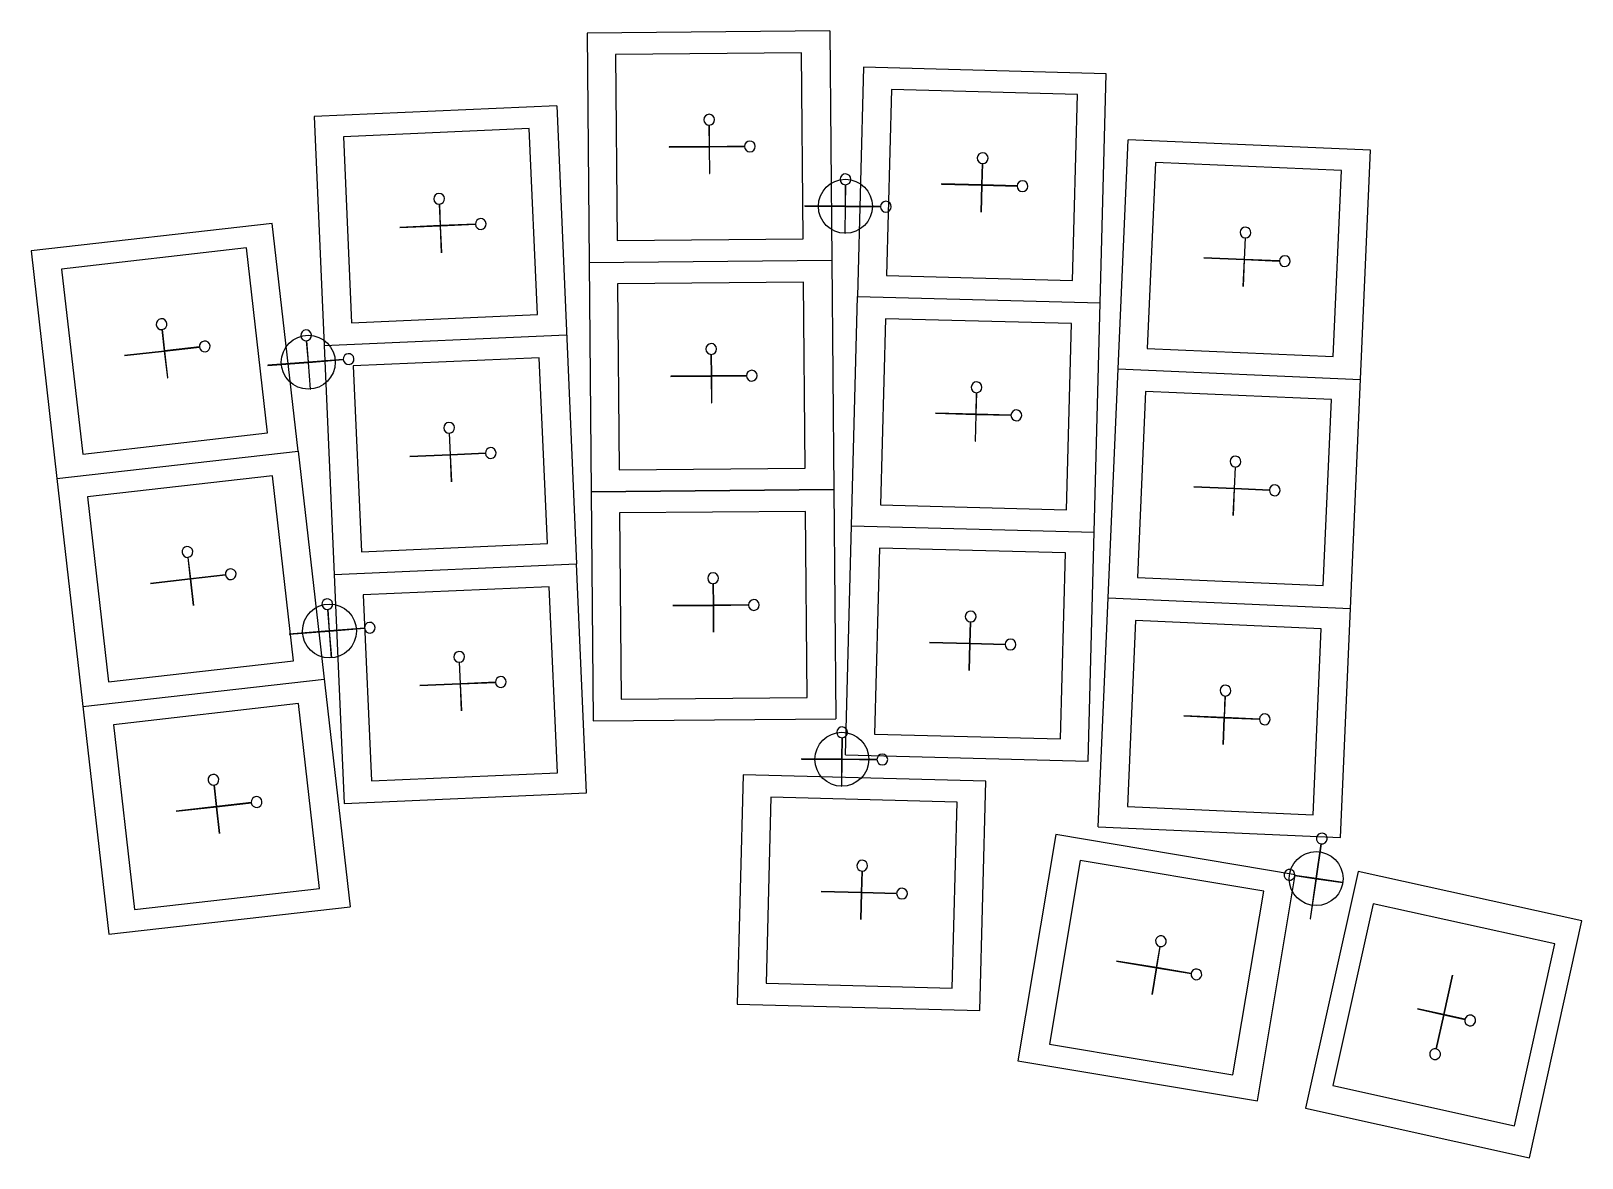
# Model space of a CAD drawing. Header units: millimetres. Extents: x 164 to 279, y -176 to -92.
import ezdxf

# ---------------------------------------------------------------- set-up
doc = ezdxf.new("R2010")
doc.units = ezdxf.units.MM

msp = doc.modelspace()

# ---------------------------------------------------------------- linework, layer by layer
for p, q in [((223.58, -92.29), (205.58, -92.45)), ((205.58, -92.45), (206.03, -143.45)), ((223.58, -92.29), (224.03, -143.29)), ((221.49, -93.91), (207.7, -94.03)), ((207.7, -94.03), (207.82, -107.83)), ((221.62, -107.71), (221.49, -93.91)), ((226.09, -94.98), (225.65, -111.98)), ((244.09, -95.46), (226.09, -94.98)), ((243.64, -112.45), (244.09, -95.46)), ((228.15, -96.64), (227.79, -110.43)), ((241.95, -97), (228.15, -96.64)), ((241.58, -110.8), (241.95, -97)), ((203.33, -97.84), (185.34, -98.63)), ((185.34, -98.63), (186.83, -132.6)), ((203.33, -97.84), (204.81, -131.81)), ((201.3, -99.53), (187.51, -100.14)), ((201.9, -113.32), (201.3, -99.53)), ((214.64, -99.27), (214.65, -100.87)), ((214.66, -100.87), (214.65, -99.27)), ((187.51, -100.14), (188.11, -113.92)), ((214.65, -100.87), (211.66, -100.89)), ((211.66, -100.9), (214.65, -100.88)), ((211.66, -100.89), (211.66, -100.9)), ((214.65, -100.88), (214.67, -102.87)), ((217.26, -100.84), (214.66, -100.87)), ((214.66, -100.88), (217.26, -100.85)), ((214.68, -102.87), (214.66, -100.88)), ((243.48, -151.3), (245.7, -100.35)), ((263.69, -101.13), (245.7, -100.35)), ((261.46, -152.09), (263.69, -101.13)), ((234.9, -102.12), (234.86, -103.71)), ((234.87, -103.71), (234.91, -102.12)), ((247.73, -102.04), (247.13, -115.83)), ((261.52, -102.64), (247.73, -102.04)), ((214.67, -102.87), (214.68, -102.87)), ((260.92, -116.43), (261.52, -102.64)), ((224.74, -103.69), (224.73, -105.29)), ((224.74, -105.29), (224.75, -103.69)), ((234.86, -103.71), (231.87, -103.63)), ((231.87, -103.63), (231.87, -103.64)), ((231.87, -103.64), (234.86, -103.72)), ((234.86, -103.72), (234.81, -105.72)), ((234.82, -105.72), (234.87, -103.72)), ((237.47, -103.78), (234.87, -103.71)), ((234.87, -103.72), (237.47, -103.79)), ((194.63, -105.13), (194.7, -106.72)), ((194.71, -106.72), (194.64, -105.13)), ((224.73, -105.29), (221.74, -105.26)), ((221.74, -105.26), (221.74, -105.27)), ((221.74, -105.27), (224.73, -105.3)), ((224.73, -105.3), (224.71, -107.29)), ((224.72, -107.29), (224.74, -105.3)), ((227.34, -105.31), (224.74, -105.29)), ((224.74, -105.3), (227.34, -105.32)), ((234.81, -105.72), (234.82, -105.72)), ((182.23, -106.56), (164.35, -108.59)), ((184.16, -123.45), (182.23, -106.56)), ((194.7, -106.72), (191.71, -106.85)), ((191.71, -106.86), (194.7, -106.73)), ((191.71, -106.85), (191.71, -106.86)), ((194.7, -106.73), (194.79, -108.73)), ((197.3, -106.61), (194.71, -106.72)), ((194.71, -106.73), (197.3, -106.62)), ((194.8, -108.73), (194.71, -106.73)), ((207.82, -107.83), (221.62, -107.71)), ((224.71, -107.29), (224.72, -107.29)), ((254.39, -107.63), (254.32, -109.23)), ((254.33, -109.23), (254.4, -107.64)), ((164.35, -108.59), (166.27, -125.48)), ((180.33, -108.38), (166.62, -109.95)), ((181.89, -122.09), (180.33, -108.38)), ((194.79, -108.73), (194.8, -108.73)), ((254.32, -109.23), (251.33, -109.1)), ((251.33, -109.1), (251.33, -109.11)), ((251.33, -109.11), (254.32, -109.24)), ((254.32, -109.24), (254.23, -111.23)), ((254.24, -111.23), (254.33, -109.24)), ((256.92, -109.34), (254.33, -109.23)), ((254.33, -109.24), (256.92, -109.35)), ((166.62, -109.95), (168.18, -123.66)), ((205.73, -109.45), (223.73, -109.29)), ((221.64, -110.91), (207.84, -111.03)), ((207.84, -111.03), (207.96, -124.83)), ((221.76, -124.71), (221.64, -110.91)), ((227.79, -110.43), (241.58, -110.8)), ((254.23, -111.23), (254.24, -111.23)), ((224.76, -145.97), (225.65, -111.98)), ((225.65, -111.98), (243.64, -112.45)), ((242.75, -146.44), (243.64, -112.45)), ((188.11, -113.92), (201.9, -113.32)), ((227.71, -113.63), (227.34, -127.43)), ((241.5, -113.99), (227.71, -113.63)), ((174.07, -114.43), (174.25, -116.02)), ((174.26, -116.01), (174.08, -114.43)), ((186.08, -115.61), (204.07, -114.83)), ((241.14, -127.79), (241.5, -113.99)), ((174.25, -116.02), (171.27, -116.35)), ((171.27, -116.36), (174.25, -116.03)), ((174.25, -116.03), (174.48, -118.01)), ((176.84, -115.72), (174.26, -116.01)), ((174.26, -116.02), (176.84, -115.73)), ((174.49, -118.01), (174.26, -116.02)), ((184.78, -115.26), (184.91, -116.85)), ((184.92, -116.85), (184.79, -115.26)), ((247.13, -115.83), (260.92, -116.43)), ((171.27, -116.35), (171.27, -116.36)), ((184.91, -116.85), (181.92, -117.08)), ((181.92, -117.09), (184.91, -116.86)), ((181.92, -117.08), (181.92, -117.09)), ((184.91, -116.86), (185.06, -118.85)), ((187.5, -116.64), (184.92, -116.85)), ((184.92, -116.86), (187.5, -116.65)), ((185.07, -118.84), (184.92, -116.86)), ((202.04, -116.52), (188.25, -117.12)), ((188.25, -117.12), (188.85, -130.91)), ((202.64, -130.3), (202.04, -116.52)), ((214.78, -116.27), (214.8, -117.87)), ((214.81, -117.87), (214.79, -116.27)), ((174.48, -118.01), (174.49, -118.01)), ((214.8, -117.87), (211.8, -117.89)), ((211.8, -117.9), (214.8, -117.88)), ((211.8, -117.89), (211.8, -117.9)), ((214.8, -117.88), (214.82, -119.87)), ((217.4, -117.84), (214.81, -117.87)), ((214.81, -117.88), (217.4, -117.85)), ((214.83, -119.87), (214.81, -117.88)), ((244.96, -117.33), (262.94, -118.12)), ((185.06, -118.85), (185.07, -118.84)), ((234.46, -119.11), (234.42, -120.71)), ((234.43, -120.71), (234.47, -119.11)), ((246.99, -119.02), (246.39, -132.81)), ((260.78, -119.62), (246.99, -119.02)), ((214.82, -119.87), (214.83, -119.87)), ((234.42, -120.71), (231.42, -120.63)), ((231.42, -120.63), (231.42, -120.64)), ((231.42, -120.64), (234.42, -120.72)), ((234.42, -120.72), (234.37, -122.71)), ((234.38, -122.71), (234.43, -120.72)), ((237.02, -120.77), (234.43, -120.71)), ((234.43, -120.72), (237.02, -120.78)), ((260.17, -133.41), (260.78, -119.62)), ((168.18, -123.66), (181.89, -122.09)), ((195.37, -122.11), (195.44, -123.71)), ((195.45, -123.71), (195.38, -122.11)), ((234.37, -122.71), (234.38, -122.71)), ((166.27, -125.48), (184.16, -123.45)), ((184.16, -123.45), (188.01, -157.23)), ((195.44, -123.71), (192.45, -123.84)), ((192.45, -123.85), (195.44, -123.72)), ((192.45, -123.84), (192.45, -123.85)), ((195.44, -123.72), (195.53, -125.71)), ((198.04, -123.59), (195.45, -123.71)), ((195.45, -123.72), (198.04, -123.6)), ((195.54, -125.71), (195.45, -123.72)), ((182.25, -125.27), (168.54, -126.84)), ((183.82, -138.98), (182.25, -125.27)), ((207.96, -124.83), (221.76, -124.71)), ((253.65, -124.62), (253.58, -126.21)), ((253.59, -126.21), (253.66, -124.62)), ((166.27, -125.48), (170.12, -159.27)), ((195.53, -125.71), (195.54, -125.71)), ((223.88, -126.29), (205.88, -126.45)), ((205.88, -126.45), (223.88, -126.29)), ((253.58, -126.21), (250.58, -126.08)), ((250.58, -126.08), (250.58, -126.09)), ((250.58, -126.09), (253.58, -126.22)), ((253.58, -126.22), (253.49, -128.22)), ((253.5, -128.22), (253.59, -126.22)), ((256.18, -126.33), (253.59, -126.21)), ((253.59, -126.22), (256.18, -126.34)), ((168.54, -126.84), (170.1, -140.55)), ((227.34, -127.43), (241.14, -127.79)), ((221.79, -127.91), (207.99, -128.03)), ((207.99, -128.03), (208.11, -141.83)), ((221.91, -141.71), (221.79, -127.91)), ((253.49, -128.22), (253.5, -128.22)), ((225.2, -128.97), (243.2, -129.44)), ((188.85, -130.91), (202.64, -130.3)), ((227.26, -130.63), (226.9, -144.42)), ((241.06, -130.99), (227.26, -130.63)), ((240.69, -144.78), (241.06, -130.99)), ((175.99, -131.32), (176.17, -132.91)), ((176.18, -132.9), (176, -131.32)), ((186.83, -132.6), (204.81, -131.81)), ((205.55, -148.79), (204.81, -131.81)), ((176.17, -132.91), (173.2, -133.25)), ((173.2, -133.25), (176.17, -132.92)), ((173.2, -133.25), (173.2, -133.25)), ((176.17, -132.92), (176.4, -134.9)), ((178.76, -132.61), (176.18, -132.9)), ((176.18, -132.91), (178.76, -132.62)), ((176.41, -134.9), (176.18, -132.91)), ((186.83, -132.6), (187.57, -149.58)), ((214.93, -133.27), (214.95, -134.87)), ((214.96, -134.87), (214.94, -133.27)), ((246.39, -132.81), (260.17, -133.41)), ((202.78, -133.5), (188.99, -134.1)), ((188.99, -134.1), (189.6, -147.89)), ((203.38, -147.29), (202.78, -133.5)), ((244.22, -134.32), (262.2, -135.1)), ((176.4, -134.9), (176.41, -134.9)), ((186.35, -135.18), (186.47, -136.77)), ((186.48, -136.77), (186.36, -135.18)), ((214.95, -134.87), (211.95, -134.89)), ((211.95, -134.9), (214.95, -134.88)), ((211.95, -134.89), (211.95, -134.9)), ((214.95, -134.88), (214.96, -136.87)), ((217.55, -134.84), (214.96, -134.87)), ((214.96, -134.88), (217.55, -134.85)), ((214.97, -136.87), (214.96, -134.88)), ((186.47, -136.77), (183.49, -137.01)), ((183.49, -137.02), (186.47, -136.78)), ((186.47, -136.78), (186.63, -138.77)), ((189.07, -136.57), (186.48, -136.77)), ((186.48, -136.78), (189.07, -136.58)), ((186.64, -138.77), (186.48, -136.78)), ((234.01, -136.11), (233.97, -137.7)), ((233.98, -137.7), (234.02, -136.11)), ((246.25, -136.01), (245.65, -149.79)), ((260.03, -136.61), (246.25, -136.01)), ((259.43, -150.4), (260.03, -136.61)), ((183.49, -137.01), (183.49, -137.02)), ((214.96, -136.87), (214.97, -136.87)), ((233.97, -137.7), (230.98, -137.62)), ((230.98, -137.62), (230.98, -137.63)), ((230.98, -137.63), (233.97, -137.71)), ((233.97, -137.71), (233.92, -139.7)), ((233.93, -139.7), (233.98, -137.71)), ((236.58, -137.77), (233.98, -137.7)), ((233.98, -137.71), (236.58, -137.78)), ((170.1, -140.55), (183.82, -138.98)), ((186.63, -138.77), (186.64, -138.77)), ((196.11, -139.1), (196.18, -140.69)), ((196.19, -140.69), (196.12, -139.1)), ((233.92, -139.7), (233.93, -139.7)), ((168.2, -142.37), (186.08, -140.34)), ((196.18, -140.69), (193.19, -140.82)), ((193.19, -140.83), (196.18, -140.7)), ((193.19, -140.82), (193.19, -140.83)), ((196.18, -140.7), (196.27, -142.69)), ((198.79, -140.58), (196.19, -140.69)), ((196.19, -140.7), (198.79, -140.59)), ((196.28, -142.69), (196.19, -140.7)), ((184.18, -142.16), (170.47, -143.73)), ((185.74, -155.88), (184.18, -142.16)), ((208.11, -141.83), (221.91, -141.71)), ((252.9, -141.6), (252.84, -143.2)), ((252.85, -143.2), (252.91, -141.6)), ((170.47, -143.73), (172.03, -157.44)), ((196.27, -142.69), (196.28, -142.69)), ((206.03, -143.45), (224.03, -143.29)), ((252.84, -143.2), (249.84, -143.07)), ((249.84, -143.07), (249.84, -143.08)), ((249.84, -143.08), (252.83, -143.21)), ((252.83, -143.21), (252.75, -145.2)), ((252.76, -145.2), (252.84, -143.21)), ((252.84, -143.21), (255.44, -143.32)), ((255.44, -143.31), (252.85, -143.2)), ((224.49, -144.69), (224.47, -146.28)), ((224.48, -146.28), (224.5, -144.69)), ((226.9, -144.42), (240.69, -144.78)), ((224.76, -145.97), (242.75, -146.44)), ((252.75, -145.2), (252.76, -145.2)), ((224.47, -146.28), (221.48, -146.26)), ((221.48, -146.26), (221.48, -146.27)), ((221.48, -146.27), (224.47, -146.29)), ((224.47, -146.29), (224.46, -148.29)), ((224.47, -148.29), (224.48, -146.29)), ((227.08, -146.31), (224.48, -146.28)), ((224.48, -146.29), (227.08, -146.32)), ((177.92, -148.21), (178.1, -149.8)), ((178.11, -149.8), (177.93, -148.21)), ((189.6, -147.89), (203.38, -147.29)), ((217.16, -147.44), (216.72, -164.44)), ((235.16, -147.91), (217.16, -147.44)), ((224.46, -148.29), (224.47, -148.29)), ((234.71, -164.91), (235.16, -147.91)), ((180.69, -149.5), (178.11, -149.8)), ((178.11, -149.81), (180.69, -149.51)), ((187.57, -149.58), (205.55, -148.79)), ((219.22, -149.1), (218.86, -162.89)), ((233.02, -149.46), (219.22, -149.1)), ((232.66, -163.25), (233.02, -149.46)), ((178.1, -149.8), (175.12, -150.14)), ((175.12, -150.15), (178.1, -149.81)), ((175.12, -150.14), (175.12, -150.15)), ((178.1, -149.81), (178.32, -151.79)), ((178.33, -151.79), (178.11, -149.81)), ((245.65, -149.79), (259.43, -150.4)), ((178.32, -151.79), (178.33, -151.79)), ((243.48, -151.3), (261.46, -152.09)), ((240.34, -151.88), (237.53, -168.65)), ((258.09, -154.85), (240.34, -151.88)), ((260.01, -152.57), (259.64, -155.14)), ((259.65, -155.14), (260.02, -152.57)), ((242.15, -153.8), (239.87, -167.42)), ((255.76, -156.08), (242.15, -153.8)), ((225.98, -154.58), (225.93, -156.17)), ((225.94, -156.17), (225.99, -154.58)), ((255.29, -171.62), (258.09, -154.85)), ((259.64, -155.14), (258.06, -154.91)), ((258.06, -154.92), (259.64, -155.15)), ((262.77, -154.6), (258.87, -172.17)), ((259.64, -155.15), (259.21, -158.11)), ((259.22, -158.11), (259.65, -155.15)), ((261.63, -155.42), (259.65, -155.14)), ((259.65, -155.15), (261.62, -155.43)), ((279.36, -158.28), (262.77, -154.6)), ((172.03, -157.44), (185.74, -155.88)), ((225.93, -156.17), (222.94, -156.09)), ((222.94, -156.09), (222.94, -156.1)), ((222.94, -156.1), (225.93, -156.18)), ((225.93, -156.18), (225.88, -158.18)), ((225.89, -158.18), (225.94, -156.18)), ((228.54, -156.24), (225.94, -156.17)), ((225.94, -156.18), (228.54, -156.25)), ((253.48, -169.69), (255.76, -156.08)), ((261.62, -155.43), (261.63, -155.42)), ((170.12, -159.27), (188.01, -157.23)), ((263.87, -157), (260.89, -170.47)), ((277.35, -159.98), (263.87, -157)), ((225.88, -158.18), (225.89, -158.18)), ((259.21, -158.11), (259.22, -158.11)), ((275.47, -175.85), (279.36, -158.28)), ((248.07, -160.17), (247.81, -161.74)), ((247.82, -161.74), (248.08, -160.17)), ((274.36, -173.46), (277.35, -159.98)), ((247.81, -161.74), (244.85, -161.25)), ((244.85, -161.25), (244.85, -161.26)), ((244.85, -161.26), (247.81, -161.75)), ((247.81, -161.75), (247.48, -163.72)), ((247.49, -163.72), (247.82, -161.75)), ((250.38, -162.17), (247.82, -161.74)), ((247.82, -161.75), (250.38, -162.18)), ((218.86, -162.89), (232.66, -163.25)), ((269.76, -162.3), (269.11, -165.22)), ((269.12, -165.22), (269.77, -162.3)), ((269.77, -162.3), (269.76, -162.3)), ((216.72, -164.44), (234.71, -164.91)), ((247.48, -163.72), (247.49, -163.72)), ((267.17, -164.79), (267.16, -164.8)), ((267.16, -164.8), (269.11, -165.23)), ((269.11, -165.22), (267.17, -164.79)), ((269.11, -165.23), (268.55, -167.76)), ((268.56, -167.77), (269.12, -165.23)), ((270.68, -165.57), (269.12, -165.22)), ((269.12, -165.23), (270.68, -165.58)), ((239.87, -167.42), (253.48, -169.69)), ((237.53, -168.65), (255.29, -171.62)), ((260.89, -170.47), (274.36, -173.46)), ((258.87, -172.17), (275.47, -175.85))]:
    msp.add_line(p, q)
for centre in [(224.74, -105.29), (184.91, -116.85), (186.48, -136.78), (224.48, -146.29), (259.65, -155.14)]:
    msp.add_circle(centre, 2)
for centre, start, end in [((214.64, -98.87), 271.2162, 629.7838), ((217.66, -100.85), 181.2162, 539.7838), ((234.92, -101.72), 269.2162, 627.7838), ((224.75, -103.29), 270.2162, 628.7838), ((237.87, -103.8), 179.2162, 537.7838), ((194.62, -104.73), 273.2162, 631.7838), ((227.74, -105.32), 180.2162, 538.7838), ((197.7, -106.6), 183.2162, 541.7838), ((254.41, -107.24), 268.2162, 626.7838), ((257.32, -109.36), 178.2162, 536.7838), ((174.03, -114.03), 277.2162, 635.7838), ((184.75, -114.86), 275.2162, 633.7838), ((177.23, -115.68), 187.2162, 545.7838), ((214.79, -115.87), 271.2162, 629.7838), ((187.9, -116.62), 185.2162, 543.7838), ((217.8, -117.85), 181.2162, 539.7838), ((234.47, -118.71), 269.2162, 627.7838), ((237.42, -120.79), 179.2162, 537.7838), ((195.36, -121.71), 273.2162, 631.7838), ((198.44, -123.58), 183.2162, 541.7838), ((253.67, -124.22), 268.2162, 626.7838), ((256.58, -126.35), 178.2162, 536.7838), ((175.95, -130.92), 277.2162, 635.7838), ((179.16, -132.57), 187.2162, 545.7838), ((214.93, -132.87), 271.2162, 629.7838), ((186.32, -134.79), 275.2162, 633.7838), ((217.95, -134.85), 181.2162, 539.7838), ((234.03, -135.71), 269.2162, 627.7838), ((189.47, -136.54), 185.2162, 543.7838), ((236.98, -137.78), 179.2162, 537.7838), ((196.1, -138.7), 273.2162, 631.7838), ((199.19, -140.56), 183.2162, 541.7838), ((252.93, -141.2), 268.2162, 626.7838), ((255.84, -143.33), 178.2162, 536.7838), ((224.5, -144.29), 270.2162, 628.7838), ((227.48, -146.31), 180.2162, 538.7838), ((177.88, -147.81), 277.2162, 635.7838), ((181.08, -149.46), 187.2162, 545.7838), ((260.07, -152.17), 262.5495, 621.1171), ((225.99, -154.18), 269.2162, 627.7838), ((257.67, -154.86), 352.5495, 711.1171), ((228.94, -156.25), 179.2162, 537.7838), ((248.14, -159.78), 261.2162, 619.7838), ((250.77, -162.24), 171.2162, 529.7838), ((271.07, -165.66), 168.2162, 526.7838), ((268.47, -168.15), 78.2162, 436.7838)]:
    msp.add_arc(centre, 0.4, start, end)

doc.saveas('drawing.dxf')
